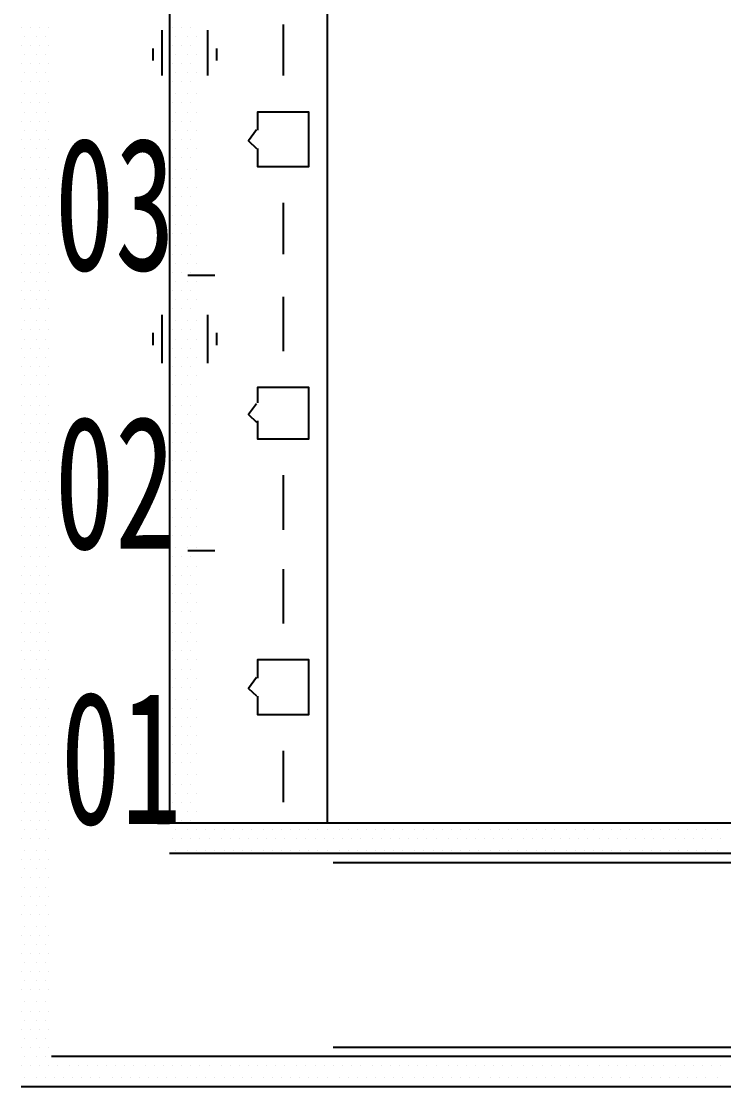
# Model space of a CAD drawing. Header units: metres. Extents: x 17 to 1264, y 17 to 859.
# Drawn here: x 124 to 157.4, y 131 to 181.7 of the extents above; entities that cross this region are included whole.
import ezdxf

# ---------------------------------------------------------------- set-up
doc = ezdxf.new("R2010")
doc.units = ezdxf.units.M
for name, color, linetype in [('LINES', 7, 'Continuous'), ('POLYLINES', 4, 'Continuous'), ('RECTS', 7, 'Continuous'), ('TEXTS', 3, 'Continuous')]:
    doc.layers.add(name, color=color, linetype=linetype)

msp = doc.modelspace()

# ---------------------------------------------------------------- linework, layer by layer
at = {"layer": 'LINES'}
for p, q in [((136.43, 181.58), (136.43, 179.14)), ((123.98, 181.44), (123.98, 181.44)), ((124.12, 181.01), (124.12, 181.01)), ((124.41, 181.44), (124.41, 181.44)), ((124.7, 181.01), (124.7, 181.01)), ((124.84, 181.44), (124.84, 181.44)), ((125.13, 181.01), (125.13, 181.01)), ((125.27, 181.44), (125.27, 181.44)), ((130.67, 181.3), (130.67, 179.14)), ((131.18, 181.44), (131.18, 181.44)), ((131.32, 181.01), (131.32, 181.01)), ((131.61, 181.44), (131.61, 181.44)), ((131.9, 181.01), (131.9, 181.01)), ((132.04, 181.44), (132.04, 181.44)), ((132.33, 181.01), (132.33, 181.01)), ((132.83, 181.3), (132.83, 179.14)), ((123.98, 180.58), (123.98, 180.58)), ((124.41, 180.58), (124.41, 180.58)), ((124.84, 180.58), (124.84, 180.58)), ((125.27, 180.58), (125.27, 180.58)), ((131.18, 180.58), (131.18, 180.58)), ((131.61, 180.58), (131.61, 180.58)), ((132.04, 180.58), (132.04, 180.58)), ((124.12, 180.14), (124.12, 180.14)), ((124.7, 180.14), (124.7, 180.14)), ((125.13, 180.14), (125.13, 180.14)), ((130.24, 180.43), (130.24, 179.86)), ((131.32, 180.14), (131.32, 180.14)), ((131.9, 180.14), (131.9, 180.14)), ((132.33, 180.14), (132.33, 180.14)), ((133.27, 180.43), (133.27, 179.86)), ((123.98, 179.71), (123.98, 179.71)), ((124.41, 179.71), (124.41, 179.71)), ((124.84, 179.71), (124.84, 179.71)), ((125.27, 179.71), (125.27, 179.71)), ((131.18, 179.71), (131.18, 179.71)), ((131.61, 179.71), (131.61, 179.71)), ((132.04, 179.71), (132.04, 179.71)), ((124.12, 179.28), (124.12, 179.28)), ((124.7, 179.28), (124.7, 179.28)), ((125.13, 179.28), (125.13, 179.28)), ((131.32, 179.28), (131.32, 179.28)), ((131.9, 179.28), (131.9, 179.28)), ((132.33, 179.28), (132.33, 179.28)), ((123.98, 178.85), (123.98, 178.85)), ((124.41, 178.85), (124.41, 178.85)), ((124.84, 178.85), (124.84, 178.85)), ((125.27, 178.85), (125.27, 178.85)), ((131.18, 178.85), (131.18, 178.85)), ((131.61, 178.85), (131.61, 178.85)), ((132.04, 178.85), (132.04, 178.85)), ((124.12, 178.27), (124.12, 178.27)), ((124.7, 178.27), (124.7, 178.27)), ((125.13, 178.27), (125.13, 178.27)), ((131.32, 178.27), (131.32, 178.27)), ((131.9, 178.27), (131.9, 178.27)), ((132.33, 178.27), (132.33, 178.27)), ((123.98, 177.84), (123.98, 177.84)), ((124.12, 177.41), (124.12, 177.41)), ((124.41, 177.84), (124.41, 177.84)), ((124.7, 177.41), (124.7, 177.41)), ((124.84, 177.84), (124.84, 177.84)), ((125.13, 177.41), (125.13, 177.41)), ((125.27, 177.84), (125.27, 177.84)), ((131.18, 177.84), (131.18, 177.84)), ((131.32, 177.41), (131.32, 177.41)), ((131.61, 177.84), (131.61, 177.84)), ((131.9, 177.41), (131.9, 177.41)), ((132.04, 177.84), (132.04, 177.84)), ((132.33, 177.41), (132.33, 177.41)), ((123.98, 176.98), (123.98, 176.98)), ((124.41, 176.98), (124.41, 176.98)), ((124.84, 176.98), (124.84, 176.98)), ((125.27, 176.98), (125.27, 176.98)), ((131.18, 176.98), (131.18, 176.98)), ((131.61, 176.98), (131.61, 176.98)), ((132.04, 176.98), (132.04, 176.98)), ((124.12, 176.54), (124.12, 176.54)), ((124.7, 176.54), (124.7, 176.54)), ((125.13, 176.54), (125.13, 176.54)), ((131.32, 176.54), (131.32, 176.54)), ((131.9, 176.54), (131.9, 176.54)), ((132.33, 176.54), (132.33, 176.54)), ((123.98, 176.11), (123.98, 176.11)), ((124.41, 176.11), (124.41, 176.11)), ((124.84, 176.11), (124.84, 176.11)), ((125.27, 176.11), (125.27, 176.11)), ((131.18, 176.11), (131.18, 176.11)), ((131.61, 176.11), (131.61, 176.11)), ((132.04, 176.11), (132.04, 176.11)), ((124.12, 175.68), (124.12, 175.68)), ((124.7, 175.68), (124.7, 175.68)), ((125.13, 175.68), (125.13, 175.68)), ((131.32, 175.68), (131.32, 175.68)), ((131.9, 175.68), (131.9, 175.68)), ((132.33, 175.68), (132.33, 175.68)), ((123.98, 175.25), (123.98, 175.25)), ((124.41, 175.25), (124.41, 175.25)), ((124.84, 175.25), (124.84, 175.25)), ((125.27, 175.25), (125.27, 175.25)), ((131.18, 175.25), (131.18, 175.25)), ((131.61, 175.25), (131.61, 175.25)), ((132.04, 175.25), (132.04, 175.25)), ((124.12, 174.67), (124.12, 174.67)), ((124.7, 174.67), (124.7, 174.67)), ((125.13, 174.67), (125.13, 174.67)), ((131.32, 174.67), (131.32, 174.67)), ((131.9, 174.67), (131.9, 174.67)), ((132.33, 174.67), (132.33, 174.67)), ((123.98, 174.24), (123.98, 174.24)), ((124.41, 174.24), (124.41, 174.24)), ((124.84, 174.24), (124.84, 174.24)), ((125.27, 174.24), (125.27, 174.24)), ((131.18, 174.24), (131.18, 174.24)), ((131.61, 174.24), (131.61, 174.24)), ((132.04, 174.24), (132.04, 174.24)), ((123.98, 173.38), (123.98, 173.38)), ((124.12, 173.81), (124.12, 173.81)), ((124.41, 173.38), (124.41, 173.38)), ((124.7, 173.81), (124.7, 173.81)), ((124.84, 173.38), (124.84, 173.38)), ((125.13, 173.81), (125.13, 173.81)), ((125.27, 173.38), (125.27, 173.38)), ((131.18, 173.38), (131.18, 173.38)), ((131.32, 173.81), (131.32, 173.81)), ((131.61, 173.38), (131.61, 173.38)), ((131.9, 173.81), (131.9, 173.81)), ((132.04, 173.38), (132.04, 173.38)), ((132.33, 173.81), (132.33, 173.81)), ((124.12, 172.94), (124.12, 172.94)), ((124.7, 172.94), (124.7, 172.94)), ((125.13, 172.94), (125.13, 172.94)), ((131.32, 172.94), (131.32, 172.94)), ((131.9, 172.94), (131.9, 172.94)), ((132.33, 172.94), (132.33, 172.94)), ((136.43, 173.09), (136.43, 170.64)), ((123.98, 172.51), (123.98, 172.51)), ((124.41, 172.51), (124.41, 172.51)), ((124.84, 172.51), (124.84, 172.51)), ((125.27, 172.51), (125.27, 172.51)), ((131.18, 172.51), (131.18, 172.51)), ((131.61, 172.51), (131.61, 172.51)), ((132.04, 172.51), (132.04, 172.51)), ((124.12, 172.08), (124.12, 172.08)), ((124.7, 172.08), (124.7, 172.08)), ((125.13, 172.08), (125.13, 172.08)), ((131.32, 172.08), (131.32, 172.08)), ((131.9, 172.08), (131.9, 172.08)), ((132.33, 172.08), (132.33, 172.08)), ((123.98, 171.65), (123.98, 171.65)), ((124.41, 171.65), (124.41, 171.65)), ((124.84, 171.65), (124.84, 171.65)), ((125.27, 171.65), (125.27, 171.65)), ((131.18, 171.65), (131.18, 171.65)), ((131.61, 171.65), (131.61, 171.65)), ((132.04, 171.65), (132.04, 171.65)), ((124.12, 171.07), (124.12, 171.07)), ((124.7, 171.07), (124.7, 171.07)), ((125.13, 171.07), (125.13, 171.07)), ((131.32, 171.07), (131.32, 171.07)), ((131.9, 171.07), (131.9, 171.07)), ((132.33, 171.07), (132.33, 171.07)), ((123.98, 170.64), (123.98, 170.64)), ((124.41, 170.64), (124.41, 170.64)), ((124.84, 170.64), (124.84, 170.64)), ((125.27, 170.64), (125.27, 170.64)), ((131.18, 170.64), (131.18, 170.64)), ((131.61, 170.64), (131.61, 170.64)), ((132.04, 170.64), (132.04, 170.64)), ((124.12, 170.21), (124.12, 170.21)), ((124.7, 170.21), (124.7, 170.21)), ((125.13, 170.21), (125.13, 170.21)), ((131.32, 170.21), (131.32, 170.21)), ((131.9, 170.21), (131.9, 170.21)), ((132.33, 170.21), (132.33, 170.21)), ((123.98, 169.78), (123.98, 169.78)), ((124.12, 169.34), (124.12, 169.34)), ((124.41, 169.78), (124.41, 169.78)), ((124.7, 169.34), (124.7, 169.34)), ((124.84, 169.78), (124.84, 169.78)), ((125.13, 169.34), (125.13, 169.34)), ((125.27, 169.78), (125.27, 169.78)), ((131.18, 169.78), (131.18, 169.78)), ((131.32, 169.34), (131.32, 169.34)), ((131.61, 169.78), (131.61, 169.78)), ((133.19, 169.63), (131.9, 169.63)), ((131.9, 169.34), (131.9, 169.34)), ((132.04, 169.78), (132.04, 169.78)), ((132.33, 169.34), (132.33, 169.34)), ((123.98, 168.91), (123.98, 168.91)), ((124.41, 168.91), (124.41, 168.91)), ((124.84, 168.91), (124.84, 168.91)), ((125.27, 168.91), (125.27, 168.91)), ((131.18, 168.91), (131.18, 168.91)), ((131.61, 168.91), (131.61, 168.91)), ((132.04, 168.91), (132.04, 168.91)), ((124.12, 168.48), (124.12, 168.48)), ((124.7, 168.48), (124.7, 168.48)), ((125.13, 168.48), (125.13, 168.48)), ((131.32, 168.48), (131.32, 168.48)), ((131.9, 168.48), (131.9, 168.48)), ((132.33, 168.48), (132.33, 168.48)), ((136.43, 168.62), (136.43, 166.03)), ((123.98, 168.05), (123.98, 168.05)), ((124.41, 168.05), (124.41, 168.05)), ((124.84, 168.05), (124.84, 168.05)), ((125.27, 168.05), (125.27, 168.05)), ((131.18, 168.05), (131.18, 168.05)), ((131.61, 168.05), (131.61, 168.05)), ((132.04, 168.05), (132.04, 168.05)), ((124.12, 167.47), (124.12, 167.47)), ((124.7, 167.47), (124.7, 167.47)), ((125.13, 167.47), (125.13, 167.47)), ((130.67, 167.76), (130.67, 165.46)), ((131.32, 167.47), (131.32, 167.47)), ((131.9, 167.47), (131.9, 167.47)), ((132.33, 167.47), (132.33, 167.47)), ((132.83, 167.76), (132.83, 165.46)), ((123.98, 167.04), (123.98, 167.04)), ((124.41, 167.04), (124.41, 167.04)), ((124.84, 167.04), (124.84, 167.04)), ((125.27, 167.04), (125.27, 167.04)), ((130.24, 166.9), (130.24, 166.32)), ((131.18, 167.04), (131.18, 167.04)), ((131.61, 167.04), (131.61, 167.04)), ((132.04, 167.04), (132.04, 167.04)), ((133.27, 166.9), (133.27, 166.32)), ((124.12, 166.61), (124.12, 166.61)), ((124.7, 166.61), (124.7, 166.61)), ((125.13, 166.61), (125.13, 166.61)), ((131.32, 166.61), (131.32, 166.61)), ((131.9, 166.61), (131.9, 166.61)), ((132.33, 166.61), (132.33, 166.61)), ((123.98, 166.18), (123.98, 166.18)), ((124.12, 165.74), (124.12, 165.74)), ((124.41, 166.18), (124.41, 166.18)), ((124.7, 165.74), (124.7, 165.74)), ((124.84, 166.18), (124.84, 166.18)), ((125.13, 165.74), (125.13, 165.74)), ((125.27, 166.18), (125.27, 166.18)), ((131.18, 166.18), (131.18, 166.18)), ((131.32, 165.74), (131.32, 165.74)), ((131.61, 166.18), (131.61, 166.18)), ((131.9, 165.74), (131.9, 165.74)), ((132.04, 166.18), (132.04, 166.18)), ((132.33, 165.74), (132.33, 165.74)), ((123.98, 165.31), (123.98, 165.31)), ((124.41, 165.31), (124.41, 165.31)), ((124.84, 165.31), (124.84, 165.31)), ((125.27, 165.31), (125.27, 165.31)), ((131.18, 165.31), (131.18, 165.31)), ((131.61, 165.31), (131.61, 165.31)), ((132.04, 165.31), (132.04, 165.31)), ((124.12, 164.88), (124.12, 164.88)), ((124.7, 164.88), (124.7, 164.88)), ((125.13, 164.88), (125.13, 164.88)), ((131.32, 164.88), (131.32, 164.88)), ((131.9, 164.88), (131.9, 164.88)), ((132.33, 164.88), (132.33, 164.88)), ((123.98, 164.45), (123.98, 164.45)), ((124.41, 164.45), (124.41, 164.45)), ((124.84, 164.45), (124.84, 164.45)), ((125.27, 164.45), (125.27, 164.45)), ((131.18, 164.45), (131.18, 164.45)), ((131.61, 164.45), (131.61, 164.45)), ((132.04, 164.45), (132.04, 164.45)), ((124.12, 163.87), (124.12, 163.87)), ((124.7, 163.87), (124.7, 163.87)), ((125.13, 163.87), (125.13, 163.87)), ((131.32, 163.87), (131.32, 163.87)), ((131.9, 163.87), (131.9, 163.87)), ((132.33, 163.87), (132.33, 163.87)), ((123.98, 163.44), (123.98, 163.44)), ((124.41, 163.44), (124.41, 163.44)), ((124.84, 163.44), (124.84, 163.44)), ((125.27, 163.44), (125.27, 163.44)), ((131.18, 163.44), (131.18, 163.44)), ((131.61, 163.44), (131.61, 163.44)), ((132.04, 163.44), (132.04, 163.44)), ((124.12, 163.01), (124.12, 163.01)), ((124.7, 163.01), (124.7, 163.01)), ((125.13, 163.01), (125.13, 163.01)), ((131.32, 163.01), (131.32, 163.01)), ((131.9, 163.01), (131.9, 163.01)), ((132.33, 163.01), (132.33, 163.01)), ((123.98, 162.58), (123.98, 162.58)), ((124.41, 162.58), (124.41, 162.58)), ((124.84, 162.58), (124.84, 162.58)), ((125.27, 162.58), (125.27, 162.58)), ((131.18, 162.58), (131.18, 162.58)), ((131.61, 162.58), (131.61, 162.58)), ((132.04, 162.58), (132.04, 162.58)), ((123.98, 161.71), (123.98, 161.71)), ((124.12, 162.14), (124.12, 162.14)), ((124.41, 161.71), (124.41, 161.71)), ((124.7, 162.14), (124.7, 162.14)), ((124.84, 161.71), (124.84, 161.71)), ((125.13, 162.14), (125.13, 162.14)), ((125.27, 161.71), (125.27, 161.71)), ((131.18, 161.71), (131.18, 161.71)), ((131.32, 162.14), (131.32, 162.14)), ((131.61, 161.71), (131.61, 161.71)), ((131.9, 162.14), (131.9, 162.14)), ((132.04, 161.71), (132.04, 161.71)), ((132.33, 162.14), (132.33, 162.14)), ((124.12, 161.28), (124.12, 161.28)), ((124.7, 161.28), (124.7, 161.28)), ((125.13, 161.28), (125.13, 161.28)), ((131.32, 161.28), (131.32, 161.28)), ((131.9, 161.28), (131.9, 161.28)), ((132.33, 161.28), (132.33, 161.28)), ((123.98, 160.85), (123.98, 160.85)), ((124.41, 160.85), (124.41, 160.85)), ((124.84, 160.85), (124.84, 160.85)), ((125.27, 160.85), (125.27, 160.85)), ((131.18, 160.85), (131.18, 160.85)), ((131.61, 160.85), (131.61, 160.85)), ((132.04, 160.85), (132.04, 160.85)), ((124.12, 160.27), (124.12, 160.27)), ((124.7, 160.27), (124.7, 160.27)), ((125.13, 160.27), (125.13, 160.27)), ((131.32, 160.27), (131.32, 160.27)), ((131.9, 160.27), (131.9, 160.27)), ((132.33, 160.27), (132.33, 160.27)), ((123.98, 159.84), (123.98, 159.84)), ((124.41, 159.84), (124.41, 159.84)), ((124.84, 159.84), (124.84, 159.84)), ((125.27, 159.84), (125.27, 159.84)), ((131.18, 159.84), (131.18, 159.84)), ((131.61, 159.84), (131.61, 159.84)), ((132.04, 159.84), (132.04, 159.84)), ((136.43, 160.13), (136.43, 157.54)), ((124.12, 159.41), (124.12, 159.41)), ((124.7, 159.41), (124.7, 159.41)), ((125.13, 159.41), (125.13, 159.41)), ((131.32, 159.41), (131.32, 159.41)), ((131.9, 159.41), (131.9, 159.41)), ((132.33, 159.41), (132.33, 159.41)), ((123.98, 158.98), (123.98, 158.98)), ((124.41, 158.98), (124.41, 158.98)), ((124.84, 158.98), (124.84, 158.98)), ((125.27, 158.98), (125.27, 158.98)), ((131.18, 158.98), (131.18, 158.98)), ((131.61, 158.98), (131.61, 158.98)), ((132.04, 158.98), (132.04, 158.98)), ((124.12, 158.54), (124.12, 158.54)), ((124.7, 158.54), (124.7, 158.54)), ((125.13, 158.54), (125.13, 158.54)), ((131.32, 158.54), (131.32, 158.54)), ((131.9, 158.54), (131.9, 158.54)), ((132.33, 158.54), (132.33, 158.54)), ((123.98, 158.11), (123.98, 158.11)), ((124.12, 157.68), (124.12, 157.68)), ((124.41, 158.11), (124.41, 158.11)), ((124.7, 157.68), (124.7, 157.68)), ((124.84, 158.11), (124.84, 158.11)), ((125.13, 157.68), (125.13, 157.68)), ((125.27, 158.11), (125.27, 158.11)), ((131.18, 158.11), (131.18, 158.11)), ((131.32, 157.68), (131.32, 157.68)), ((131.61, 158.11), (131.61, 158.11)), ((131.9, 157.68), (131.9, 157.68)), ((132.04, 158.11), (132.04, 158.11)), ((132.33, 157.68), (132.33, 157.68)), ((123.98, 157.25), (123.98, 157.25)), ((124.41, 157.25), (124.41, 157.25)), ((124.84, 157.25), (124.84, 157.25)), ((125.27, 157.25), (125.27, 157.25)), ((131.18, 157.25), (131.18, 157.25)), ((131.61, 157.25), (131.61, 157.25)), ((132.04, 157.25), (132.04, 157.25)), ((124.12, 156.67), (124.12, 156.67)), ((124.7, 156.67), (124.7, 156.67)), ((125.13, 156.67), (125.13, 156.67)), ((131.32, 156.67), (131.32, 156.67)), ((131.9, 156.67), (131.9, 156.67)), ((132.33, 156.67), (132.33, 156.67)), ((123.98, 156.24), (123.98, 156.24)), ((124.41, 156.24), (124.41, 156.24)), ((124.84, 156.24), (124.84, 156.24)), ((125.27, 156.24), (125.27, 156.24)), ((131.18, 156.24), (131.18, 156.24)), ((131.61, 156.24), (131.61, 156.24)), ((133.19, 156.53), (131.9, 156.53)), ((132.04, 156.24), (132.04, 156.24)), ((124.12, 155.81), (124.12, 155.81)), ((124.7, 155.81), (124.7, 155.81)), ((125.13, 155.81), (125.13, 155.81)), ((131.32, 155.81), (131.32, 155.81)), ((131.9, 155.81), (131.9, 155.81)), ((132.33, 155.81), (132.33, 155.81)), ((136.43, 155.66), (136.43, 153.07)), ((123.98, 155.38), (123.98, 155.38)), ((124.41, 155.38), (124.41, 155.38)), ((124.84, 155.38), (124.84, 155.38)), ((125.27, 155.38), (125.27, 155.38)), ((131.18, 155.38), (131.18, 155.38)), ((131.61, 155.38), (131.61, 155.38)), ((132.04, 155.38), (132.04, 155.38)), ((124.12, 154.94), (124.12, 154.94)), ((124.7, 154.94), (124.7, 154.94)), ((125.13, 154.94), (125.13, 154.94)), ((131.32, 154.94), (131.32, 154.94)), ((131.9, 154.94), (131.9, 154.94)), ((132.33, 154.94), (132.33, 154.94)), ((123.98, 154.51), (123.98, 154.51)), ((124.41, 154.51), (124.41, 154.51)), ((124.84, 154.51), (124.84, 154.51)), ((125.27, 154.51), (125.27, 154.51)), ((131.18, 154.51), (131.18, 154.51)), ((131.61, 154.51), (131.61, 154.51)), ((132.04, 154.51), (132.04, 154.51)), ((123.98, 153.65), (123.98, 153.65)), ((124.12, 154.08), (124.12, 154.08)), ((124.41, 153.65), (124.41, 153.65)), ((124.7, 154.08), (124.7, 154.08)), ((124.84, 153.65), (124.84, 153.65)), ((125.13, 154.08), (125.13, 154.08)), ((125.27, 153.65), (125.27, 153.65)), ((131.18, 153.65), (131.18, 153.65)), ((131.32, 154.08), (131.32, 154.08)), ((131.61, 153.65), (131.61, 153.65)), ((131.9, 154.08), (131.9, 154.08)), ((132.04, 153.65), (132.04, 153.65)), ((132.33, 154.08), (132.33, 154.08)), ((124.12, 153.07), (124.12, 153.07)), ((124.7, 153.07), (124.7, 153.07)), ((125.13, 153.07), (125.13, 153.07)), ((131.32, 153.07), (131.32, 153.07)), ((131.9, 153.07), (131.9, 153.07)), ((132.33, 153.07), (132.33, 153.07)), ((123.98, 152.64), (123.98, 152.64)), ((124.41, 152.64), (124.41, 152.64)), ((124.84, 152.64), (124.84, 152.64)), ((125.27, 152.64), (125.27, 152.64)), ((131.18, 152.64), (131.18, 152.64)), ((131.61, 152.64), (131.61, 152.64)), ((132.04, 152.64), (132.04, 152.64)), ((124.12, 152.21), (124.12, 152.21)), ((124.7, 152.21), (124.7, 152.21)), ((125.13, 152.21), (125.13, 152.21)), ((131.32, 152.21), (131.32, 152.21)), ((131.9, 152.21), (131.9, 152.21)), ((132.33, 152.21), (132.33, 152.21)), ((123.98, 151.78), (123.98, 151.78)), ((124.41, 151.78), (124.41, 151.78)), ((124.84, 151.78), (124.84, 151.78)), ((125.27, 151.78), (125.27, 151.78)), ((131.18, 151.78), (131.18, 151.78)), ((131.61, 151.78), (131.61, 151.78)), ((132.04, 151.78), (132.04, 151.78)), ((124.12, 151.34), (124.12, 151.34)), ((124.7, 151.34), (124.7, 151.34)), ((125.13, 151.34), (125.13, 151.34)), ((131.32, 151.34), (131.32, 151.34)), ((131.9, 151.34), (131.9, 151.34)), ((132.33, 151.34), (132.33, 151.34)), ((123.98, 150.91), (123.98, 150.91)), ((124.41, 150.91), (124.41, 150.91)), ((124.84, 150.91), (124.84, 150.91)), ((125.27, 150.91), (125.27, 150.91)), ((131.18, 150.91), (131.18, 150.91)), ((131.61, 150.91), (131.61, 150.91)), ((132.04, 150.91), (132.04, 150.91)), ((123.98, 150.05), (123.98, 150.05)), ((124.12, 150.48), (124.12, 150.48)), ((124.41, 150.05), (124.41, 150.05)), ((124.7, 150.48), (124.7, 150.48)), ((124.84, 150.05), (124.84, 150.05)), ((125.13, 150.48), (125.13, 150.48)), ((125.27, 150.05), (125.27, 150.05)), ((131.18, 150.05), (131.18, 150.05)), ((131.32, 150.48), (131.32, 150.48)), ((131.61, 150.05), (131.61, 150.05)), ((131.9, 150.48), (131.9, 150.48)), ((132.04, 150.05), (132.04, 150.05)), ((132.33, 150.48), (132.33, 150.48)), ((123.98, 149.04), (123.98, 149.04)), ((124.12, 149.47), (124.12, 149.47)), ((124.41, 149.04), (124.41, 149.04)), ((124.7, 149.47), (124.7, 149.47)), ((124.84, 149.04), (124.84, 149.04)), ((125.13, 149.47), (125.13, 149.47)), ((125.27, 149.04), (125.27, 149.04)), ((131.18, 149.04), (131.18, 149.04)), ((131.32, 149.47), (131.32, 149.47)), ((131.61, 149.04), (131.61, 149.04)), ((131.9, 149.47), (131.9, 149.47)), ((132.04, 149.04), (132.04, 149.04)), ((132.33, 149.47), (132.33, 149.47)), ((124.12, 148.61), (124.12, 148.61)), ((124.7, 148.61), (124.7, 148.61)), ((125.13, 148.61), (125.13, 148.61)), ((131.32, 148.61), (131.32, 148.61)), ((131.9, 148.61), (131.9, 148.61)), ((132.33, 148.61), (132.33, 148.61)), ((123.98, 148.18), (123.98, 148.18)), ((124.41, 148.18), (124.41, 148.18)), ((124.84, 148.18), (124.84, 148.18)), ((125.27, 148.18), (125.27, 148.18)), ((131.18, 148.18), (131.18, 148.18)), ((131.61, 148.18), (131.61, 148.18)), ((132.04, 148.18), (132.04, 148.18)), ((124.12, 147.74), (124.12, 147.74)), ((124.7, 147.74), (124.7, 147.74)), ((125.13, 147.74), (125.13, 147.74)), ((131.32, 147.74), (131.32, 147.74)), ((131.9, 147.74), (131.9, 147.74)), ((132.33, 147.74), (132.33, 147.74)), ((123.98, 147.31), (123.98, 147.31)), ((124.41, 147.31), (124.41, 147.31)), ((124.84, 147.31), (124.84, 147.31)), ((125.27, 147.31), (125.27, 147.31)), ((131.18, 147.31), (131.18, 147.31)), ((131.61, 147.31), (131.61, 147.31)), ((132.04, 147.31), (132.04, 147.31)), ((136.43, 147.02), (136.43, 144.58)), ((124.12, 146.88), (124.12, 146.88)), ((124.7, 146.88), (124.7, 146.88)), ((125.13, 146.88), (125.13, 146.88)), ((131.32, 146.88), (131.32, 146.88)), ((131.9, 146.88), (131.9, 146.88)), ((132.33, 146.88), (132.33, 146.88)), ((123.98, 146.45), (123.98, 146.45)), ((124.41, 146.45), (124.41, 146.45)), ((124.84, 146.45), (124.84, 146.45)), ((125.27, 146.45), (125.27, 146.45)), ((131.18, 146.45), (131.18, 146.45)), ((131.61, 146.45), (131.61, 146.45)), ((132.04, 146.45), (132.04, 146.45)), ((124.12, 145.87), (124.12, 145.87)), ((124.7, 145.87), (124.7, 145.87)), ((125.13, 145.87), (125.13, 145.87)), ((131.32, 145.87), (131.32, 145.87)), ((131.9, 145.87), (131.9, 145.87)), ((132.33, 145.87), (132.33, 145.87)), ((123.98, 145.44), (123.98, 145.44)), ((124.12, 145.01), (124.12, 145.01)), ((124.41, 145.44), (124.41, 145.44)), ((124.7, 145.01), (124.7, 145.01)), ((124.84, 145.44), (124.84, 145.44)), ((125.13, 145.01), (125.13, 145.01)), ((125.27, 145.44), (125.27, 145.44)), ((131.18, 145.44), (131.18, 145.44)), ((131.32, 145.01), (131.32, 145.01)), ((131.61, 145.44), (131.61, 145.44)), ((131.9, 145.01), (131.9, 145.01)), ((132.04, 145.44), (132.04, 145.44)), ((132.33, 145.01), (132.33, 145.01)), ((123.98, 144.58), (123.98, 144.58)), ((124.41, 144.58), (124.41, 144.58)), ((124.84, 144.58), (124.84, 144.58)), ((125.27, 144.58), (125.27, 144.58)), ((131.18, 144.58), (131.18, 144.58)), ((131.61, 144.58), (131.61, 144.58)), ((132.04, 144.58), (132.04, 144.58)), ((124.12, 144.14), (124.12, 144.14)), ((124.7, 144.14), (124.7, 144.14)), ((125.13, 144.14), (125.13, 144.14)), ((131.32, 144.14), (131.32, 144.14)), ((131.9, 144.14), (131.9, 144.14)), ((132.33, 144.14), (132.33, 144.14)), ((123.98, 143.71), (123.98, 143.71)), ((124.41, 143.71), (124.41, 143.71)), ((124.84, 143.71), (124.84, 143.71)), ((125.27, 143.71), (125.27, 143.71)), ((130.46, 143.57), (131.03, 143.57)), ((132.47, 143.57), (131.03, 143.57)), ((131.18, 143.71), (131.18, 143.71)), ((131.61, 143.71), (131.61, 143.71)), ((133.19, 143.57), (131.9, 143.57)), ((132.04, 143.71), (132.04, 143.71)), ((124.12, 143.28), (124.12, 143.28)), ((124.7, 143.28), (124.7, 143.28)), ((125.13, 143.28), (125.13, 143.28)), ((131.32, 143.28), (131.32, 143.28)), ((131.9, 143.28), (131.9, 143.28)), ((132.33, 143.28), (132.33, 143.28)), ((132.76, 143.28), (132.76, 143.28)), ((133.19, 143.28), (133.19, 143.28)), ((133.63, 143.28), (133.63, 143.28)), ((134.06, 143.28), (134.06, 143.28)), ((134.49, 143.28), (134.49, 143.28)), ((134.92, 143.28), (134.92, 143.28)), ((135.5, 143.28), (135.5, 143.28)), ((135.93, 143.28), (135.93, 143.28)), ((136.36, 143.28), (136.36, 143.28)), ((136.79, 143.28), (136.79, 143.28)), ((137.23, 143.28), (137.23, 143.28)), ((137.66, 143.28), (137.66, 143.28)), ((138.09, 143.28), (138.09, 143.28)), ((138.52, 143.28), (138.52, 143.28)), ((139.1, 143.28), (139.1, 143.28)), ((139.53, 143.28), (139.53, 143.28)), ((139.96, 143.28), (139.96, 143.28)), ((140.39, 143.28), (140.39, 143.28)), ((140.83, 143.28), (140.83, 143.28)), ((141.26, 143.28), (141.26, 143.28)), ((141.69, 143.28), (141.69, 143.28)), ((142.12, 143.28), (142.12, 143.28)), ((142.7, 143.28), (142.7, 143.28)), ((143.13, 143.28), (143.13, 143.28)), ((143.56, 143.28), (143.56, 143.28)), ((143.99, 143.28), (143.99, 143.28)), ((144.43, 143.28), (144.43, 143.28)), ((144.86, 143.28), (144.86, 143.28)), ((145.29, 143.28), (145.29, 143.28)), ((145.72, 143.28), (145.72, 143.28)), ((146.3, 143.28), (146.3, 143.28)), ((146.73, 143.28), (146.73, 143.28)), ((147.16, 143.28), (147.16, 143.28)), ((147.59, 143.28), (147.59, 143.28)), ((148.03, 143.28), (148.03, 143.28)), ((148.46, 143.28), (148.46, 143.28)), ((148.89, 143.28), (148.89, 143.28)), ((149.32, 143.28), (149.32, 143.28)), ((149.9, 143.28), (149.9, 143.28)), ((150.33, 143.28), (150.33, 143.28)), ((150.76, 143.28), (150.76, 143.28)), ((151.19, 143.28), (151.19, 143.28)), ((151.63, 143.28), (151.63, 143.28)), ((152.06, 143.28), (152.06, 143.28)), ((152.49, 143.28), (152.49, 143.28)), ((152.92, 143.28), (152.92, 143.28)), ((153.5, 143.28), (153.5, 143.28)), ((153.93, 143.28), (153.93, 143.28)), ((154.36, 143.28), (154.36, 143.28)), ((154.79, 143.28), (154.79, 143.28)), ((155.23, 143.28), (155.23, 143.28)), ((155.66, 143.28), (155.66, 143.28)), ((156.09, 143.28), (156.09, 143.28)), ((156.52, 143.28), (156.52, 143.28)), ((157.1, 143.28), (157.1, 143.28)), ((123.98, 142.85), (123.98, 142.85)), ((124.41, 142.85), (124.41, 142.85)), ((124.84, 142.85), (124.84, 142.85)), ((125.27, 142.85), (125.27, 142.85)), ((131.18, 142.85), (131.18, 142.85)), ((131.61, 142.85), (131.61, 142.85)), ((132.04, 142.85), (132.04, 142.85)), ((132.47, 142.85), (132.47, 142.85)), ((132.91, 142.85), (132.91, 142.85)), ((133.48, 142.85), (133.48, 142.85)), ((133.91, 142.85), (133.91, 142.85)), ((134.35, 142.85), (134.35, 142.85)), ((134.78, 142.85), (134.78, 142.85)), ((135.21, 142.85), (135.21, 142.85)), ((135.64, 142.85), (135.64, 142.85)), ((136.07, 142.85), (136.07, 142.85)), ((136.51, 142.85), (136.51, 142.85)), ((137.08, 142.85), (137.08, 142.85)), ((137.51, 142.85), (137.51, 142.85)), ((137.95, 142.85), (137.95, 142.85)), ((138.38, 142.85), (138.38, 142.85)), ((138.81, 142.85), (138.81, 142.85)), ((139.24, 142.85), (139.24, 142.85)), ((139.67, 142.85), (139.67, 142.85)), ((140.11, 142.85), (140.11, 142.85)), ((140.68, 142.85), (140.68, 142.85)), ((141.11, 142.85), (141.11, 142.85)), ((141.55, 142.85), (141.55, 142.85)), ((141.98, 142.85), (141.98, 142.85)), ((142.41, 142.85), (142.41, 142.85)), ((142.84, 142.85), (142.84, 142.85)), ((143.27, 142.85), (143.27, 142.85)), ((143.71, 142.85), (143.71, 142.85)), ((144.28, 142.85), (144.28, 142.85)), ((144.71, 142.85), (144.71, 142.85)), ((145.15, 142.85), (145.15, 142.85)), ((145.58, 142.85), (145.58, 142.85)), ((146.01, 142.85), (146.01, 142.85)), ((146.44, 142.85), (146.44, 142.85)), ((146.87, 142.85), (146.87, 142.85)), ((147.31, 142.85), (147.31, 142.85)), ((147.88, 142.85), (147.88, 142.85)), ((148.31, 142.85), (148.31, 142.85)), ((148.75, 142.85), (148.75, 142.85)), ((149.18, 142.85), (149.18, 142.85)), ((149.61, 142.85), (149.61, 142.85)), ((150.04, 142.85), (150.04, 142.85)), ((150.47, 142.85), (150.47, 142.85)), ((150.91, 142.85), (150.91, 142.85)), ((151.48, 142.85), (151.48, 142.85)), ((151.91, 142.85), (151.91, 142.85)), ((152.35, 142.85), (152.35, 142.85)), ((152.78, 142.85), (152.78, 142.85)), ((153.21, 142.85), (153.21, 142.85)), ((153.64, 142.85), (153.64, 142.85)), ((154.07, 142.85), (154.07, 142.85)), ((154.51, 142.85), (154.51, 142.85)), ((155.08, 142.85), (155.08, 142.85)), ((155.51, 142.85), (155.51, 142.85)), ((155.95, 142.85), (155.95, 142.85)), ((156.38, 142.85), (156.38, 142.85)), ((156.81, 142.85), (156.81, 142.85)), ((157.24, 142.85), (157.24, 142.85)), ((124.12, 142.27), (124.12, 142.27)), ((124.7, 142.27), (124.7, 142.27)), ((125.13, 142.27), (125.13, 142.27)), ((131.32, 142.27), (131.32, 142.27)), ((131.9, 142.27), (131.9, 142.27)), ((132.33, 142.27), (132.33, 142.27)), ((132.76, 142.27), (132.76, 142.27)), ((133.19, 142.27), (133.19, 142.27)), ((133.63, 142.27), (133.63, 142.27)), ((134.06, 142.27), (134.06, 142.27)), ((134.49, 142.27), (134.49, 142.27)), ((134.92, 142.27), (134.92, 142.27)), ((135.5, 142.27), (135.5, 142.27)), ((135.93, 142.27), (135.93, 142.27)), ((136.36, 142.27), (136.36, 142.27)), ((136.79, 142.27), (136.79, 142.27)), ((137.23, 142.27), (137.23, 142.27)), ((137.66, 142.27), (137.66, 142.27)), ((138.09, 142.27), (138.09, 142.27)), ((138.52, 142.27), (138.52, 142.27)), ((139.1, 142.27), (139.1, 142.27)), ((139.53, 142.27), (139.53, 142.27)), ((139.96, 142.27), (139.96, 142.27)), ((140.39, 142.27), (140.39, 142.27)), ((140.83, 142.27), (140.83, 142.27)), ((141.26, 142.27), (141.26, 142.27)), ((141.69, 142.27), (141.69, 142.27)), ((142.12, 142.27), (142.12, 142.27)), ((142.7, 142.27), (142.7, 142.27)), ((143.13, 142.27), (143.13, 142.27)), ((143.56, 142.27), (143.56, 142.27)), ((143.99, 142.27), (143.99, 142.27)), ((144.43, 142.27), (144.43, 142.27)), ((144.86, 142.27), (144.86, 142.27)), ((145.29, 142.27), (145.29, 142.27)), ((145.72, 142.27), (145.72, 142.27)), ((146.3, 142.27), (146.3, 142.27)), ((146.73, 142.27), (146.73, 142.27)), ((147.16, 142.27), (147.16, 142.27)), ((147.59, 142.27), (147.59, 142.27)), ((148.03, 142.27), (148.03, 142.27)), ((148.46, 142.27), (148.46, 142.27)), ((148.89, 142.27), (148.89, 142.27)), ((149.32, 142.27), (149.32, 142.27)), ((149.9, 142.27), (149.9, 142.27)), ((150.33, 142.27), (150.33, 142.27)), ((150.76, 142.27), (150.76, 142.27)), ((151.19, 142.27), (151.19, 142.27)), ((151.63, 142.27), (151.63, 142.27)), ((152.06, 142.27), (152.06, 142.27)), ((152.49, 142.27), (152.49, 142.27)), ((152.92, 142.27), (152.92, 142.27)), ((153.5, 142.27), (153.5, 142.27)), ((153.93, 142.27), (153.93, 142.27)), ((154.36, 142.27), (154.36, 142.27)), ((154.79, 142.27), (154.79, 142.27)), ((155.23, 142.27), (155.23, 142.27)), ((155.66, 142.27), (155.66, 142.27)), ((156.09, 142.27), (156.09, 142.27)), ((156.52, 142.27), (156.52, 142.27)), ((157.1, 142.27), (157.1, 142.27)), ((123.98, 141.84), (123.98, 141.84)), ((124.41, 141.84), (124.41, 141.84)), ((124.84, 141.84), (124.84, 141.84)), ((125.27, 141.84), (125.27, 141.84)), ((123.98, 140.98), (123.98, 140.98)), ((124.12, 141.41), (124.12, 141.41)), ((124.41, 140.98), (124.41, 140.98)), ((124.7, 141.41), (124.7, 141.41)), ((124.84, 140.98), (124.84, 140.98)), ((125.13, 141.41), (125.13, 141.41)), ((125.27, 140.98), (125.27, 140.98)), ((124.12, 140.54), (124.12, 140.54)), ((124.7, 140.54), (124.7, 140.54)), ((125.13, 140.54), (125.13, 140.54)), ((123.98, 140.11), (123.98, 140.11)), ((124.41, 140.11), (124.41, 140.11)), ((124.84, 140.11), (124.84, 140.11)), ((125.27, 140.11), (125.27, 140.11)), ((124.12, 139.68), (124.12, 139.68)), ((124.7, 139.68), (124.7, 139.68)), ((125.13, 139.68), (125.13, 139.68)), ((123.98, 139.25), (123.98, 139.25)), ((124.41, 139.25), (124.41, 139.25)), ((124.84, 139.25), (124.84, 139.25)), ((125.27, 139.25), (125.27, 139.25)), ((124.12, 138.67), (124.12, 138.67)), ((124.7, 138.67), (124.7, 138.67)), ((125.13, 138.67), (125.13, 138.67)), ((123.98, 138.24), (123.98, 138.24)), ((124.41, 138.24), (124.41, 138.24)), ((124.84, 138.24), (124.84, 138.24)), ((125.27, 138.24), (125.27, 138.24)), ((123.98, 137.38), (123.98, 137.38)), ((124.12, 137.81), (124.12, 137.81)), ((124.41, 137.38), (124.41, 137.38)), ((124.7, 137.81), (124.7, 137.81)), ((124.84, 137.38), (124.84, 137.38)), ((125.13, 137.81), (125.13, 137.81)), ((125.27, 137.38), (125.27, 137.38)), ((124.12, 136.94), (124.12, 136.94)), ((124.7, 136.94), (124.7, 136.94)), ((125.13, 136.94), (125.13, 136.94)), ((123.98, 136.51), (123.98, 136.51)), ((124.41, 136.51), (124.41, 136.51)), ((124.84, 136.51), (124.84, 136.51)), ((125.27, 136.51), (125.27, 136.51)), ((124.12, 136.08), (124.12, 136.08)), ((124.7, 136.08), (124.7, 136.08)), ((125.13, 136.08), (125.13, 136.08)), ((123.98, 135.65), (123.98, 135.65)), ((124.41, 135.65), (124.41, 135.65)), ((124.84, 135.65), (124.84, 135.65)), ((125.27, 135.65), (125.27, 135.65)), ((124.12, 135.07), (124.12, 135.07)), ((124.7, 135.07), (124.7, 135.07)), ((125.13, 135.07), (125.13, 135.07)), ((123.98, 134.64), (123.98, 134.64)), ((124.41, 134.64), (124.41, 134.64)), ((124.84, 134.64), (124.84, 134.64)), ((125.27, 134.64), (125.27, 134.64)), ((124.12, 134.21), (124.12, 134.21)), ((124.7, 134.21), (124.7, 134.21)), ((125.13, 134.21), (125.13, 134.21)), ((123.98, 133.78), (123.98, 133.78)), ((124.12, 133.34), (124.12, 133.34)), ((124.41, 133.78), (124.41, 133.78)), ((124.7, 133.34), (124.7, 133.34)), ((124.84, 133.78), (124.84, 133.78)), ((125.13, 133.34), (125.13, 133.34)), ((125.27, 133.78), (125.27, 133.78)), ((123.98, 132.91), (123.98, 132.91)), ((124.41, 132.91), (124.41, 132.91)), ((124.84, 132.91), (124.84, 132.91)), ((125.27, 132.91), (125.27, 132.91)), ((124.12, 132.48), (124.12, 132.48)), ((124.7, 132.48), (124.7, 132.48)), ((125.13, 132.48), (125.13, 132.48)), ((125.56, 132.48), (125.56, 132.48)), ((125.99, 132.48), (125.99, 132.48)), ((126.43, 132.48), (126.43, 132.48)), ((126.86, 132.48), (126.86, 132.48)), ((127.29, 132.48), (127.29, 132.48)), ((127.72, 132.48), (127.72, 132.48)), ((128.3, 132.48), (128.3, 132.48)), ((128.73, 132.48), (128.73, 132.48)), ((129.16, 132.48), (129.16, 132.48)), ((129.59, 132.48), (129.59, 132.48)), ((130.03, 132.48), (130.03, 132.48)), ((130.46, 132.48), (130.46, 132.48)), ((130.89, 132.48), (130.89, 132.48)), ((131.32, 132.48), (131.32, 132.48)), ((131.9, 132.48), (131.9, 132.48)), ((132.33, 132.48), (132.33, 132.48)), ((132.76, 132.48), (132.76, 132.48)), ((133.19, 132.48), (133.19, 132.48)), ((133.63, 132.48), (133.63, 132.48)), ((134.06, 132.48), (134.06, 132.48)), ((134.49, 132.48), (134.49, 132.48)), ((134.92, 132.48), (134.92, 132.48)), ((135.5, 132.48), (135.5, 132.48)), ((135.93, 132.48), (135.93, 132.48)), ((136.36, 132.48), (136.36, 132.48)), ((136.79, 132.48), (136.79, 132.48)), ((137.23, 132.48), (137.23, 132.48)), ((137.66, 132.48), (137.66, 132.48)), ((138.09, 132.48), (138.09, 132.48)), ((138.52, 132.48), (138.52, 132.48)), ((139.1, 132.48), (139.1, 132.48)), ((139.53, 132.48), (139.53, 132.48)), ((139.96, 132.48), (139.96, 132.48)), ((140.39, 132.48), (140.39, 132.48)), ((140.83, 132.48), (140.83, 132.48)), ((141.26, 132.48), (141.26, 132.48)), ((141.69, 132.48), (141.69, 132.48)), ((142.12, 132.48), (142.12, 132.48)), ((142.7, 132.48), (142.7, 132.48)), ((143.13, 132.48), (143.13, 132.48)), ((143.56, 132.48), (143.56, 132.48)), ((143.99, 132.48), (143.99, 132.48)), ((144.43, 132.48), (144.43, 132.48)), ((144.86, 132.48), (144.86, 132.48)), ((145.29, 132.48), (145.29, 132.48)), ((145.72, 132.48), (145.72, 132.48)), ((146.3, 132.48), (146.3, 132.48)), ((146.73, 132.48), (146.73, 132.48)), ((147.16, 132.48), (147.16, 132.48)), ((147.59, 132.48), (147.59, 132.48)), ((148.03, 132.48), (148.03, 132.48)), ((148.46, 132.48), (148.46, 132.48)), ((148.89, 132.48), (148.89, 132.48)), ((149.32, 132.48), (149.32, 132.48)), ((149.9, 132.48), (149.9, 132.48)), ((150.33, 132.48), (150.33, 132.48)), ((150.76, 132.48), (150.76, 132.48)), ((151.19, 132.48), (151.19, 132.48)), ((151.63, 132.48), (151.63, 132.48)), ((152.06, 132.48), (152.06, 132.48)), ((152.49, 132.48), (152.49, 132.48)), ((152.92, 132.48), (152.92, 132.48)), ((153.5, 132.48), (153.5, 132.48)), ((153.93, 132.48), (153.93, 132.48)), ((154.36, 132.48), (154.36, 132.48)), ((154.79, 132.48), (154.79, 132.48)), ((155.23, 132.48), (155.23, 132.48)), ((155.66, 132.48), (155.66, 132.48)), ((156.09, 132.48), (156.09, 132.48)), ((156.52, 132.48), (156.52, 132.48)), ((157.1, 132.48), (157.1, 132.48)), ((123.98, 132.05), (123.98, 132.05)), ((124.41, 132.05), (124.41, 132.05)), ((124.84, 132.05), (124.84, 132.05)), ((125.27, 132.05), (125.27, 132.05)), ((125.71, 132.05), (125.71, 132.05)), ((126.28, 132.05), (126.28, 132.05)), ((126.71, 132.05), (126.71, 132.05)), ((127.15, 132.05), (127.15, 132.05)), ((127.58, 132.05), (127.58, 132.05)), ((128.01, 132.05), (128.01, 132.05)), ((128.44, 132.05), (128.44, 132.05)), ((128.87, 132.05), (128.87, 132.05)), ((129.31, 132.05), (129.31, 132.05)), ((129.88, 132.05), (129.88, 132.05)), ((130.31, 132.05), (130.31, 132.05)), ((130.75, 132.05), (130.75, 132.05)), ((131.18, 132.05), (131.18, 132.05)), ((131.61, 132.05), (131.61, 132.05)), ((132.04, 132.05), (132.04, 132.05)), ((132.47, 132.05), (132.47, 132.05)), ((132.91, 132.05), (132.91, 132.05)), ((133.48, 132.05), (133.48, 132.05)), ((133.91, 132.05), (133.91, 132.05)), ((134.35, 132.05), (134.35, 132.05)), ((134.78, 132.05), (134.78, 132.05)), ((135.21, 132.05), (135.21, 132.05)), ((135.64, 132.05), (135.64, 132.05)), ((136.07, 132.05), (136.07, 132.05)), ((136.51, 132.05), (136.51, 132.05)), ((137.08, 132.05), (137.08, 132.05)), ((137.51, 132.05), (137.51, 132.05)), ((137.95, 132.05), (137.95, 132.05)), ((138.38, 132.05), (138.38, 132.05)), ((138.81, 132.05), (138.81, 132.05)), ((139.24, 132.05), (139.24, 132.05)), ((139.67, 132.05), (139.67, 132.05)), ((140.11, 132.05), (140.11, 132.05)), ((140.68, 132.05), (140.68, 132.05)), ((141.11, 132.05), (141.11, 132.05)), ((141.55, 132.05), (141.55, 132.05)), ((141.98, 132.05), (141.98, 132.05)), ((142.41, 132.05), (142.41, 132.05)), ((142.84, 132.05), (142.84, 132.05)), ((143.27, 132.05), (143.27, 132.05)), ((143.71, 132.05), (143.71, 132.05)), ((144.28, 132.05), (144.28, 132.05)), ((144.71, 132.05), (144.71, 132.05)), ((145.15, 132.05), (145.15, 132.05)), ((145.58, 132.05), (145.58, 132.05)), ((146.01, 132.05), (146.01, 132.05)), ((146.44, 132.05), (146.44, 132.05)), ((146.87, 132.05), (146.87, 132.05)), ((147.31, 132.05), (147.31, 132.05)), ((147.88, 132.05), (147.88, 132.05)), ((148.31, 132.05), (148.31, 132.05)), ((148.75, 132.05), (148.75, 132.05)), ((149.18, 132.05), (149.18, 132.05)), ((149.61, 132.05), (149.61, 132.05)), ((150.04, 132.05), (150.04, 132.05)), ((150.47, 132.05), (150.47, 132.05)), ((150.91, 132.05), (150.91, 132.05)), ((151.48, 132.05), (151.48, 132.05)), ((151.91, 132.05), (151.91, 132.05)), ((152.35, 132.05), (152.35, 132.05)), ((152.78, 132.05), (152.78, 132.05)), ((153.21, 132.05), (153.21, 132.05)), ((153.64, 132.05), (153.64, 132.05)), ((154.07, 132.05), (154.07, 132.05)), ((154.51, 132.05), (154.51, 132.05)), ((155.08, 132.05), (155.08, 132.05)), ((155.51, 132.05), (155.51, 132.05)), ((155.95, 132.05), (155.95, 132.05)), ((156.38, 132.05), (156.38, 132.05)), ((156.81, 132.05), (156.81, 132.05)), ((157.24, 132.05), (157.24, 132.05)), ((124.12, 131.47), (124.12, 131.47)), ((124.7, 131.47), (124.7, 131.47)), ((125.13, 131.47), (125.13, 131.47)), ((125.56, 131.47), (125.56, 131.47)), ((125.99, 131.47), (125.99, 131.47)), ((126.43, 131.47), (126.43, 131.47)), ((126.86, 131.47), (126.86, 131.47)), ((127.29, 131.47), (127.29, 131.47)), ((127.72, 131.47), (127.72, 131.47)), ((128.3, 131.47), (128.3, 131.47)), ((128.73, 131.47), (128.73, 131.47)), ((129.16, 131.47), (129.16, 131.47)), ((129.59, 131.47), (129.59, 131.47)), ((130.03, 131.47), (130.03, 131.47)), ((130.46, 131.47), (130.46, 131.47)), ((130.89, 131.47), (130.89, 131.47)), ((131.32, 131.47), (131.32, 131.47)), ((131.9, 131.47), (131.9, 131.47)), ((132.33, 131.47), (132.33, 131.47)), ((132.76, 131.47), (132.76, 131.47)), ((133.19, 131.47), (133.19, 131.47)), ((133.63, 131.47), (133.63, 131.47)), ((134.06, 131.47), (134.06, 131.47)), ((134.49, 131.47), (134.49, 131.47)), ((134.92, 131.47), (134.92, 131.47)), ((135.5, 131.47), (135.5, 131.47)), ((135.93, 131.47), (135.93, 131.47)), ((136.36, 131.47), (136.36, 131.47)), ((136.79, 131.47), (136.79, 131.47)), ((137.23, 131.47), (137.23, 131.47)), ((137.66, 131.47), (137.66, 131.47)), ((138.09, 131.47), (138.09, 131.47)), ((138.52, 131.47), (138.52, 131.47)), ((139.1, 131.47), (139.1, 131.47)), ((139.53, 131.47), (139.53, 131.47)), ((139.96, 131.47), (139.96, 131.47)), ((140.39, 131.47), (140.39, 131.47)), ((140.83, 131.47), (140.83, 131.47)), ((141.26, 131.47), (141.26, 131.47)), ((141.69, 131.47), (141.69, 131.47)), ((142.12, 131.47), (142.12, 131.47)), ((142.7, 131.47), (142.7, 131.47)), ((143.13, 131.47), (143.13, 131.47)), ((143.56, 131.47), (143.56, 131.47)), ((143.99, 131.47), (143.99, 131.47)), ((144.43, 131.47), (144.43, 131.47)), ((144.86, 131.47), (144.86, 131.47)), ((145.29, 131.47), (145.29, 131.47)), ((145.72, 131.47), (145.72, 131.47)), ((146.3, 131.47), (146.3, 131.47)), ((146.73, 131.47), (146.73, 131.47)), ((147.16, 131.47), (147.16, 131.47)), ((147.59, 131.47), (147.59, 131.47)), ((148.03, 131.47), (148.03, 131.47)), ((148.46, 131.47), (148.46, 131.47)), ((148.89, 131.47), (148.89, 131.47)), ((149.32, 131.47), (149.32, 131.47)), ((149.9, 131.47), (149.9, 131.47)), ((150.33, 131.47), (150.33, 131.47)), ((150.76, 131.47), (150.76, 131.47)), ((151.19, 131.47), (151.19, 131.47)), ((151.63, 131.47), (151.63, 131.47)), ((152.06, 131.47), (152.06, 131.47)), ((152.49, 131.47), (152.49, 131.47)), ((152.92, 131.47), (152.92, 131.47)), ((153.5, 131.47), (153.5, 131.47)), ((153.93, 131.47), (153.93, 131.47)), ((154.36, 131.47), (154.36, 131.47)), ((154.79, 131.47), (154.79, 131.47)), ((155.23, 131.47), (155.23, 131.47)), ((155.66, 131.47), (155.66, 131.47)), ((156.09, 131.47), (156.09, 131.47)), ((156.52, 131.47), (156.52, 131.47)), ((157.1, 131.47), (157.1, 131.47))]:
    msp.add_line(p, q, dxfattribs=at)
at = {"layer": 'POLYLINES'}
for points in [[(138.52, 740.45), (138.52, 596.88), (138.52, 143.57)], [(131.03, 738.86), (131.03, 596.88), (131.03, 143.57)], [(135.21, 175.68), (135.21, 174.82), (137.66, 174.82), (137.66, 177.41), (135.21, 177.41), (135.21, 176.54)], [(135.16, 176.56), (134.79, 176.04), (135.16, 175.68)], [(135.21, 162.72), (135.21, 161.86), (137.66, 161.86), (137.66, 164.3), (135.21, 164.3), (135.21, 163.58)], [(135.16, 163.53), (134.79, 163.02), (135.16, 162.65)], [(135.21, 149.62), (135.21, 148.75), (137.66, 148.75), (137.66, 151.34), (135.21, 151.34), (135.21, 150.48)], [(135.16, 150.5), (134.79, 149.99), (135.16, 149.63)]]:
    msp.add_lwpolyline(points, dxfattribs=at)
at = {"layer": 'RECTS'}
for points in [[(123.98, 754.7), (294.04, 754.7), (294.04, 131.04), (123.98, 131.04)], [(125.42, 753.26), (292.6, 753.26), (292.6, 132.48), (125.42, 132.48)], [(131.03, 740.45), (286.99, 740.45), (286.99, 142.13), (131.03, 142.13)], [(132.47, 738.86), (285.55, 738.86), (285.55, 143.57), (132.47, 143.57)], [(138.81, 141.7), (278.92, 141.7), (278.92, 132.91), (138.81, 132.91)]]:
    msp.add_lwpolyline(points, dxfattribs=at)

# ---------------------------------------------------------------- texts
at = {"layer": 'TEXTS', "width": 0.666667}
for s, p in [('03', (125.56, 169.88)), ('02', (125.56, 156.63)), ('01', (125.85, 143.53))]:
    msp.add_text(s, height=6.33, dxfattribs=at).set_placement(p)

doc.saveas('drawing.dxf')
